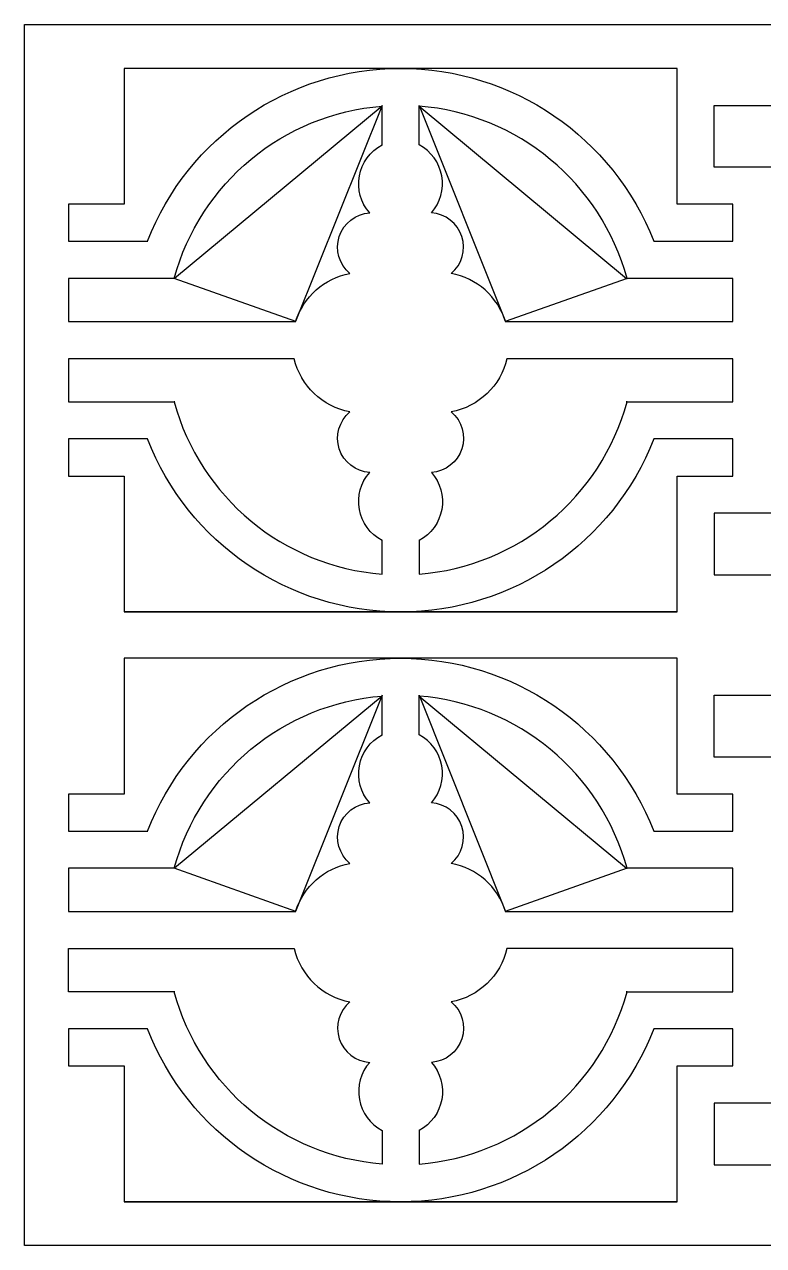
# Model space of a CAD drawing. Header units: centimetres. Extents: x -10.56 to -1.5, y 0.84 to 8.32.
# Drawn here: x -10.56 to -6.03, y 0.84 to 8.32 of the extents above; entities that cross this region are included whole.
import ezdxf

# ---------------------------------------------------------------- set-up
doc = ezdxf.new("R2010")
doc.units = ezdxf.units.CM
doc.header["$MEASUREMENT"] = 0
doc.layers.add('layer 1', color=7, linetype='Continuous')

msp = doc.modelspace()

# ---------------------------------------------------------------- linework, layer by layer
at = {"layer": 'layer 1', "color": 250}
for points, knots in [([(-10.55525, 0.84025), (-10.55525, 0.84025), (-1.49953, 0.84025), (-1.49953, 0.84025), (-1.49953, 0.84025), (-1.49953, 0.84025), (-1.49953, 8.31953), (-1.49953, 8.31953), (-1.49953, 8.31953), (-1.49953, 8.31953), (-10.55525, 8.31953), (-10.55525, 8.31953), (-10.55525, 8.31953), (-10.55525, 8.31953), (-10.55525, 0.84025), (-10.55525, 0.84025), (-10.55525, 0.84025), (-10.55525, 0.84025), (-10.55525, 0.84025), (-10.55525, 0.84025)], [0, 0, 0, 0, 0.1666667, 0.1666667, 0.1666667, 0.1666667, 0.3333333, 0.3333333, 0.3333333, 0.3333333, 0.5, 0.5, 0.5, 0.5, 0.6666667, 0.6666667, 0.6666667, 0.6666667, 1, 1, 1, 1]), ([(-9.79938, 6.99121), (-9.79938, 6.99121), (-10.2854, 6.99121), (-10.2854, 6.99121), (-10.2854, 6.99121), (-10.2854, 6.99121), (-10.2854, 7.21822), (-10.2854, 7.21822), (-10.2854, 7.21822), (-10.2854, 7.21822), (-9.94489, 7.21822), (-9.94489, 7.21822), (-9.94489, 7.21822), (-9.94489, 7.21822), (-9.94489, 8.05057), (-9.94489, 8.05057), (-9.94489, 8.05057), (-9.94489, 8.05057), (-6.55701, 8.05057), (-6.55701, 8.05057), (-6.55701, 8.05057), (-6.55701, 8.05057), (-6.55701, 7.21822), (-6.55701, 7.21822), (-6.55701, 7.21822), (-6.55701, 7.21822), (-6.2165, 7.21822), (-6.2165, 7.21822), (-6.2165, 7.21822), (-6.2165, 7.21822), (-6.2165, 6.99121), (-6.2165, 6.99121), (-6.2165, 6.99121), (-6.2165, 6.99121), (-6.70021, 6.99121), (-6.70021, 6.99121), (-6.70021, 6.99121), (-6.94958, 7.63003), (-7.56518, 8.05057), (-8.25096, 8.05057), (-8.25096, 8.05057), (-8.93673, 8.05057), (-9.55233, 7.63003), (-9.8017, 6.99121), (-9.8017, 6.99121), (-9.8017, 6.99121), (-9.79938, 6.99121), (-9.79938, 6.99121)], [0, 0, 0, 0, 0.0769231, 0.0769231, 0.0769231, 0.0769231, 0.1538462, 0.1538462, 0.1538462, 0.1538462, 0.2307692, 0.2307692, 0.2307692, 0.2307692, 0.3076923, 0.3076923, 0.3076923, 0.3076923, 0.3846154, 0.3846154, 0.3846154, 0.3846154, 0.4615385, 0.4615385, 0.4615385, 0.4615385, 0.5384615, 0.5384615, 0.5384615, 0.5384615, 0.6153846, 0.6153846, 0.6153846, 0.6153846, 0.6923077, 0.6923077, 0.6923077, 0.6923077, 0.7692308, 0.7692308, 0.7692308, 0.7692308, 0.8461538, 0.8461538, 0.8461538, 0.8461538, 1, 1, 1, 1]), ([(-8.36446, 7.81908), (-8.96895, 7.7712), (-9.47841, 7.34921), (-9.63798, 6.76421), (-9.63798, 6.76421), (-9.63798, 6.76421), (-9.63539, 6.76421), (-9.63539, 6.76421), (-9.63539, 6.76421), (-9.63539, 6.76421), (-8.36446, 7.81908), (-8.36446, 7.81908)], [0, 0, 0, 0, 0.25, 0.25, 0.25, 0.25, 0.5, 0.5, 0.5, 0.5, 1, 1, 1, 1]), ([(-8.36446, 7.82357), (-8.36446, 7.82357), (-8.36446, 7.58134), (-8.36446, 7.58134), (-8.36446, 7.58134), (-8.43754, 7.54284), (-8.48886, 7.47287), (-8.50363, 7.39161), (-8.50363, 7.39161), (-8.51841, 7.31034), (-8.49498, 7.22678), (-8.44013, 7.16503), (-8.44013, 7.16503), (-8.5259, 7.15953), (-8.59967, 7.10233), (-8.62634, 7.02061), (-8.62634, 7.02061), (-8.65301, 6.93891), (-8.62721, 6.8492), (-8.56119, 6.79415), (-8.56119, 6.79415), (-8.71812, 6.76505), (-8.84612, 6.65163), (-8.89392, 6.49937), (-8.89392, 6.49937), (-8.89392, 6.49937), (-8.36446, 7.82357), (-8.36446, 7.82357)], [0, 0, 0, 0, 0.125, 0.125, 0.125, 0.125, 0.25, 0.25, 0.25, 0.25, 0.375, 0.375, 0.375, 0.375, 0.5, 0.5, 0.5, 0.5, 0.625, 0.625, 0.625, 0.625, 0.75, 0.75, 0.75, 0.75, 1, 1, 1, 1]), ([(-8.13745, 7.82357), (-8.13745, 7.82357), (-8.13745, 7.58134), (-8.13745, 7.58134), (-8.13745, 7.58134), (-8.06436, 7.54284), (-8.01304, 7.47287), (-7.99827, 7.39161), (-7.99827, 7.39161), (-7.9835, 7.31034), (-8.00692, 7.22678), (-8.06178, 7.16503), (-8.06178, 7.16503), (-7.97601, 7.15953), (-7.90225, 7.10233), (-7.87557, 7.02061), (-7.87557, 7.02061), (-7.84889, 6.93891), (-7.87471, 6.8492), (-7.94071, 6.79415), (-7.94071, 6.79415), (-7.78379, 6.76505), (-7.65578, 6.65163), (-7.60799, 6.49937), (-7.60799, 6.49937), (-7.60799, 6.49937), (-8.13745, 7.82357), (-8.13745, 7.82357)], [0, 0, 0, 0, 0.125, 0.125, 0.125, 0.125, 0.25, 0.25, 0.25, 0.25, 0.375, 0.375, 0.375, 0.375, 0.5, 0.5, 0.5, 0.5, 0.625, 0.625, 0.625, 0.625, 0.75, 0.75, 0.75, 0.75, 1, 1, 1, 1]), ([(-8.13745, 7.81908), (-7.53296, 7.7712), (-7.0235, 7.34921), (-6.86393, 6.76421), (-6.86393, 6.76421), (-6.86393, 6.76421), (-6.86652, 6.76421), (-6.86652, 6.76421), (-6.86652, 6.76421), (-6.86652, 6.76421), (-8.13745, 7.81908), (-8.13745, 7.81908)], [0, 0, 0, 0, 0.25, 0.25, 0.25, 0.25, 0.5, 0.5, 0.5, 0.5, 1, 1, 1, 1]), ([(-6.33, 7.44522), (-6.33, 7.44522), (-5.72465, 7.44522), (-5.72465, 7.44522), (-5.72465, 7.44522), (-5.72465, 7.44522), (-5.72465, 7.82357), (-5.72465, 7.82357), (-5.72465, 7.82357), (-5.72465, 7.82357), (-6.33, 7.82357), (-6.33, 7.82357), (-6.33, 7.82357), (-6.33, 7.82357), (-6.33, 7.44522), (-6.33, 7.44522), (-6.33, 7.44522), (-6.33, 7.44522), (-6.33, 7.44522), (-6.33, 7.44522)], [0, 0, 0, 0, 0.1666667, 0.1666667, 0.1666667, 0.1666667, 0.3333333, 0.3333333, 0.3333333, 0.3333333, 0.5, 0.5, 0.5, 0.5, 0.6666667, 0.6666667, 0.6666667, 0.6666667, 1, 1, 1, 1]), ([(-8.89246, 6.49937), (-8.89246, 6.49937), (-10.2854, 6.49937), (-10.2854, 6.49937), (-10.2854, 6.49937), (-10.2854, 6.49937), (-10.2854, 6.76421), (-10.2854, 6.76421), (-10.2854, 6.76421), (-10.2854, 6.76421), (-9.63798, 6.76421), (-9.63798, 6.76421), (-9.63798, 6.76421), (-9.63798, 6.76421), (-8.89246, 6.49937), (-8.89246, 6.49937)], [0, 0, 0, 0, 0.2, 0.2, 0.2, 0.2, 0.4, 0.4, 0.4, 0.4, 0.6, 0.6, 0.6, 0.6, 1, 1, 1, 1]), ([(-6.86393, 6.76421), (-6.86393, 6.76421), (-6.2165, 6.76421), (-6.2165, 6.76421), (-6.2165, 6.76421), (-6.2165, 6.76421), (-6.2165, 6.49937), (-6.2165, 6.49937), (-6.2165, 6.49937), (-6.2165, 6.49937), (-7.60944, 6.49937), (-7.60944, 6.49937), (-7.60944, 6.49937), (-7.60944, 6.49937), (-6.86393, 6.76421), (-6.86393, 6.76421)], [0, 0, 0, 0, 0.2, 0.2, 0.2, 0.2, 0.4, 0.4, 0.4, 0.4, 0.6, 0.6, 0.6, 0.6, 1, 1, 1, 1]), ([(-9.63353, 6.00752), (-9.63353, 6.00752), (-9.63798, 6.00752), (-9.63798, 6.00752), (-9.63798, 6.00752), (-9.63798, 6.00752), (-10.2854, 6.00752), (-10.2854, 6.00752), (-10.2854, 6.00752), (-10.2854, 6.00752), (-10.2854, 6.27236), (-10.2854, 6.27236), (-10.2854, 6.27236), (-10.2854, 6.27236), (-8.90244, 6.27236), (-8.90244, 6.27236), (-8.90244, 6.27236), (-8.86353, 6.10557), (-8.72959, 5.97761), (-8.56119, 5.94639), (-8.56119, 5.94639), (-8.62721, 5.89134), (-8.65301, 5.80163), (-8.62634, 5.71992), (-8.62634, 5.71992), (-8.59967, 5.63821), (-8.5259, 5.581), (-8.44013, 5.5755), (-8.44013, 5.5755), (-8.49498, 5.51374), (-8.5184, 5.43019), (-8.50363, 5.34892), (-8.50363, 5.34892), (-8.48886, 5.26765), (-8.43754, 5.19769), (-8.36446, 5.15918), (-8.36446, 5.15918), (-8.36446, 5.15918), (-8.36446, 4.95264), (-8.36446, 4.95264), (-8.36446, 4.95264), (-8.96895, 5.00051), (-9.47841, 5.42251), (-9.63798, 6.00752), (-9.63798, 6.00752), (-9.63798, 6.00752), (-9.63353, 6.00752), (-9.63353, 6.00752)], [0, 0, 0, 0, 0.0769231, 0.0769231, 0.0769231, 0.0769231, 0.1538462, 0.1538462, 0.1538462, 0.1538462, 0.2307692, 0.2307692, 0.2307692, 0.2307692, 0.3076923, 0.3076923, 0.3076923, 0.3076923, 0.3846154, 0.3846154, 0.3846154, 0.3846154, 0.4615385, 0.4615385, 0.4615385, 0.4615385, 0.5384615, 0.5384615, 0.5384615, 0.5384615, 0.6153846, 0.6153846, 0.6153846, 0.6153846, 0.6923077, 0.6923077, 0.6923077, 0.6923077, 0.7692308, 0.7692308, 0.7692308, 0.7692308, 0.8461538, 0.8461538, 0.8461538, 0.8461538, 1, 1, 1, 1]), ([(-6.86393, 6.00752), (-7.0235, 5.42251), (-7.53296, 5.00051), (-8.13745, 4.95264), (-8.13745, 4.95264), (-8.13745, 4.95264), (-8.13745, 5.15918), (-8.13745, 5.15918), (-8.13745, 5.15918), (-8.06437, 5.19769), (-8.01305, 5.26765), (-7.99827, 5.34892), (-7.99827, 5.34892), (-7.9835, 5.43019), (-8.00692, 5.51374), (-8.06178, 5.5755), (-8.06178, 5.5755), (-7.976, 5.581), (-7.90225, 5.63821), (-7.87557, 5.71992), (-7.87557, 5.71992), (-7.8489, 5.80163), (-7.87471, 5.89134), (-7.94071, 5.94639), (-7.94071, 5.94639), (-7.77232, 5.97761), (-7.63838, 6.10557), (-7.59948, 6.27236), (-7.59948, 6.27236), (-7.59948, 6.27236), (-6.2165, 6.27236), (-6.2165, 6.27236), (-6.2165, 6.27236), (-6.2165, 6.27236), (-6.2165, 6.00752), (-6.2165, 6.00752), (-6.2165, 6.00752), (-6.2165, 6.00752), (-6.86393, 6.00752), (-6.86393, 6.00752), (-6.86393, 6.00752), (-6.86393, 6.00752), (-6.86837, 6.00752), (-6.86837, 6.00752), (-6.86837, 6.00752), (-6.86837, 6.00752), (-6.86393, 6.00752), (-6.86393, 6.00752)], [0, 0, 0, 0, 0.0769231, 0.0769231, 0.0769231, 0.0769231, 0.1538462, 0.1538462, 0.1538462, 0.1538462, 0.2307692, 0.2307692, 0.2307692, 0.2307692, 0.3076923, 0.3076923, 0.3076923, 0.3076923, 0.3846154, 0.3846154, 0.3846154, 0.3846154, 0.4615385, 0.4615385, 0.4615385, 0.4615385, 0.5384615, 0.5384615, 0.5384615, 0.5384615, 0.6153846, 0.6153846, 0.6153846, 0.6153846, 0.6923077, 0.6923077, 0.6923077, 0.6923077, 0.7692308, 0.7692308, 0.7692308, 0.7692308, 0.8461538, 0.8461538, 0.8461538, 0.8461538, 1, 1, 1, 1]), ([(-9.94489, 4.72115), (-9.94489, 4.72115), (-9.94489, 5.55351), (-9.94489, 5.55351), (-9.94489, 5.55351), (-9.94489, 5.55351), (-10.2854, 5.55351), (-10.2854, 5.55351), (-10.2854, 5.55351), (-10.2854, 5.55351), (-10.2854, 5.78051), (-10.2854, 5.78051), (-10.2854, 5.78051), (-10.2854, 5.78051), (-9.8017, 5.78051), (-9.8017, 5.78051), (-9.8017, 5.78051), (-9.55233, 5.14168), (-8.93673, 4.72115), (-8.25096, 4.72115), (-8.25096, 4.72115), (-7.56518, 4.72115), (-6.94958, 5.14168), (-6.70021, 5.78051), (-6.70021, 5.78051), (-6.70021, 5.78051), (-6.2165, 5.78051), (-6.2165, 5.78051), (-6.2165, 5.78051), (-6.2165, 5.78051), (-6.2165, 5.55351), (-6.2165, 5.55351), (-6.2165, 5.55351), (-6.2165, 5.55351), (-6.55701, 5.55351), (-6.55701, 5.55351), (-6.55701, 5.55351), (-6.55701, 5.55351), (-6.55701, 4.72115), (-6.55701, 4.72115), (-6.55701, 4.72115), (-6.55701, 4.72115), (-9.94489, 4.72115), (-9.94489, 4.72115)], [0, 0, 0, 0, 0.0833333, 0.0833333, 0.0833333, 0.0833333, 0.1666667, 0.1666667, 0.1666667, 0.1666667, 0.25, 0.25, 0.25, 0.25, 0.3333333, 0.3333333, 0.3333333, 0.3333333, 0.4166667, 0.4166667, 0.4166667, 0.4166667, 0.5, 0.5, 0.5, 0.5, 0.5833333, 0.5833333, 0.5833333, 0.5833333, 0.6666667, 0.6666667, 0.6666667, 0.6666667, 0.75, 0.75, 0.75, 0.75, 0.8333333, 0.8333333, 0.8333333, 0.8333333, 1, 1, 1, 1]), ([(-6.33, 5.3265), (-6.33, 5.3265), (-5.72465, 5.3265), (-5.72465, 5.3265), (-5.72465, 5.3265), (-5.72465, 5.3265), (-5.72465, 4.94816), (-5.72465, 4.94816), (-5.72465, 4.94816), (-5.72465, 4.94816), (-6.33, 4.94816), (-6.33, 4.94816), (-6.33, 4.94816), (-6.33, 4.94816), (-6.33, 5.3265), (-6.33, 5.3265), (-6.33, 5.3265), (-6.33, 5.3265), (-6.33, 5.3265), (-6.33, 5.3265)], [0, 0, 0, 0, 0.1666667, 0.1666667, 0.1666667, 0.1666667, 0.3333333, 0.3333333, 0.3333333, 0.3333333, 0.5, 0.5, 0.5, 0.5, 0.6666667, 0.6666667, 0.6666667, 0.6666667, 1, 1, 1, 1]), ([(-9.94489, 4.72115), (-9.94489, 4.72115), (-6.55701, 4.72115), (-6.55701, 4.72115), (-6.55701, 4.72115), (-6.55701, 4.72115), (-9.94489, 4.72115), (-9.94489, 4.72115), (-9.94489, 4.72115), (-9.94489, 4.72115), (-9.94489, 4.72115), (-9.94489, 4.72115)], [0, 0, 0, 0, 0.25, 0.25, 0.25, 0.25, 0.5, 0.5, 0.5, 0.5, 1, 1, 1, 1]), ([(-9.79938, 3.37804), (-9.79938, 3.37804), (-10.2854, 3.37804), (-10.2854, 3.37804), (-10.2854, 3.37804), (-10.2854, 3.37804), (-10.2854, 3.60505), (-10.2854, 3.60505), (-10.2854, 3.60505), (-10.2854, 3.60505), (-9.94489, 3.60505), (-9.94489, 3.60505), (-9.94489, 3.60505), (-9.94489, 3.60505), (-9.94489, 4.43739), (-9.94489, 4.43739), (-9.94489, 4.43739), (-9.94489, 4.43739), (-6.55701, 4.43739), (-6.55701, 4.43739), (-6.55701, 4.43739), (-6.55701, 4.43739), (-6.55701, 3.60505), (-6.55701, 3.60505), (-6.55701, 3.60505), (-6.55701, 3.60505), (-6.2165, 3.60505), (-6.2165, 3.60505), (-6.2165, 3.60505), (-6.2165, 3.60505), (-6.2165, 3.37804), (-6.2165, 3.37804), (-6.2165, 3.37804), (-6.2165, 3.37804), (-6.70021, 3.37804), (-6.70021, 3.37804), (-6.70021, 3.37804), (-6.94958, 4.01685), (-7.56518, 4.43739), (-8.25096, 4.43739), (-8.25096, 4.43739), (-8.93673, 4.43739), (-9.55233, 4.01685), (-9.8017, 3.37804), (-9.8017, 3.37804), (-9.8017, 3.37804), (-9.79938, 3.37804), (-9.79938, 3.37804)], [0, 0, 0, 0, 0.0769231, 0.0769231, 0.0769231, 0.0769231, 0.1538462, 0.1538462, 0.1538462, 0.1538462, 0.2307692, 0.2307692, 0.2307692, 0.2307692, 0.3076923, 0.3076923, 0.3076923, 0.3076923, 0.3846154, 0.3846154, 0.3846154, 0.3846154, 0.4615385, 0.4615385, 0.4615385, 0.4615385, 0.5384615, 0.5384615, 0.5384615, 0.5384615, 0.6153846, 0.6153846, 0.6153846, 0.6153846, 0.6923077, 0.6923077, 0.6923077, 0.6923077, 0.7692308, 0.7692308, 0.7692308, 0.7692308, 0.8461538, 0.8461538, 0.8461538, 0.8461538, 1, 1, 1, 1]), ([(-8.36446, 4.2059), (-8.96895, 4.15802), (-9.47841, 3.73604), (-9.63798, 3.15103), (-9.63798, 3.15103), (-9.63798, 3.15103), (-9.63539, 3.15103), (-9.63539, 3.15103), (-9.63539, 3.15103), (-9.63539, 3.15103), (-8.36446, 4.2059), (-8.36446, 4.2059)], [0, 0, 0, 0, 0.25, 0.25, 0.25, 0.25, 0.5, 0.5, 0.5, 0.5, 1, 1, 1, 1]), ([(-8.36446, 4.21039), (-8.36446, 4.21039), (-8.36446, 3.96816), (-8.36446, 3.96816), (-8.36446, 3.96816), (-8.43754, 3.92966), (-8.48886, 3.8597), (-8.50363, 3.77844), (-8.50363, 3.77844), (-8.51841, 3.69716), (-8.49498, 3.61361), (-8.44013, 3.55186), (-8.44013, 3.55186), (-8.5259, 3.54636), (-8.59967, 3.48916), (-8.62634, 3.40744), (-8.62634, 3.40744), (-8.65301, 3.32574), (-8.62721, 3.23603), (-8.56119, 3.18098), (-8.56119, 3.18098), (-8.71812, 3.15188), (-8.84612, 3.03846), (-8.89392, 2.88619), (-8.89392, 2.88619), (-8.89392, 2.88619), (-8.36446, 4.21039), (-8.36446, 4.21039)], [0, 0, 0, 0, 0.125, 0.125, 0.125, 0.125, 0.25, 0.25, 0.25, 0.25, 0.375, 0.375, 0.375, 0.375, 0.5, 0.5, 0.5, 0.5, 0.625, 0.625, 0.625, 0.625, 0.75, 0.75, 0.75, 0.75, 1, 1, 1, 1]), ([(-8.13745, 4.21039), (-8.13745, 4.21039), (-8.13745, 3.96816), (-8.13745, 3.96816), (-8.13745, 3.96816), (-8.06436, 3.92966), (-8.01304, 3.8597), (-7.99827, 3.77844), (-7.99827, 3.77844), (-7.9835, 3.69716), (-8.00692, 3.61361), (-8.06178, 3.55186), (-8.06178, 3.55186), (-7.97601, 3.54636), (-7.90225, 3.48916), (-7.87557, 3.40744), (-7.87557, 3.40744), (-7.84889, 3.32574), (-7.87471, 3.23603), (-7.94071, 3.18098), (-7.94071, 3.18098), (-7.78379, 3.15188), (-7.65578, 3.03846), (-7.60799, 2.88619), (-7.60799, 2.88619), (-7.60799, 2.88619), (-8.13745, 4.21039), (-8.13745, 4.21039)], [0, 0, 0, 0, 0.125, 0.125, 0.125, 0.125, 0.25, 0.25, 0.25, 0.25, 0.375, 0.375, 0.375, 0.375, 0.5, 0.5, 0.5, 0.5, 0.625, 0.625, 0.625, 0.625, 0.75, 0.75, 0.75, 0.75, 1, 1, 1, 1]), ([(-8.13745, 4.2059), (-7.53296, 4.15802), (-7.0235, 3.73604), (-6.86393, 3.15103), (-6.86393, 3.15103), (-6.86393, 3.15103), (-6.86652, 3.15103), (-6.86652, 3.15103), (-6.86652, 3.15103), (-6.86652, 3.15103), (-8.13745, 4.2059), (-8.13745, 4.2059)], [0, 0, 0, 0, 0.25, 0.25, 0.25, 0.25, 0.5, 0.5, 0.5, 0.5, 1, 1, 1, 1]), ([(-6.33, 3.83205), (-6.33, 3.83205), (-5.72465, 3.83205), (-5.72465, 3.83205), (-5.72465, 3.83205), (-5.72465, 3.83205), (-5.72465, 4.21039), (-5.72465, 4.21039), (-5.72465, 4.21039), (-5.72465, 4.21039), (-6.33, 4.21039), (-6.33, 4.21039), (-6.33, 4.21039), (-6.33, 4.21039), (-6.33, 3.83205), (-6.33, 3.83205), (-6.33, 3.83205), (-6.33, 3.83205), (-6.33, 3.83205), (-6.33, 3.83205)], [0, 0, 0, 0, 0.1666667, 0.1666667, 0.1666667, 0.1666667, 0.3333333, 0.3333333, 0.3333333, 0.3333333, 0.5, 0.5, 0.5, 0.5, 0.6666667, 0.6666667, 0.6666667, 0.6666667, 1, 1, 1, 1]), ([(-8.89246, 2.88619), (-8.89246, 2.88619), (-10.2854, 2.88619), (-10.2854, 2.88619), (-10.2854, 2.88619), (-10.2854, 2.88619), (-10.2854, 3.15103), (-10.2854, 3.15103), (-10.2854, 3.15103), (-10.2854, 3.15103), (-9.63798, 3.15103), (-9.63798, 3.15103), (-9.63798, 3.15103), (-9.63798, 3.15103), (-8.89246, 2.88619), (-8.89246, 2.88619)], [0, 0, 0, 0, 0.2, 0.2, 0.2, 0.2, 0.4, 0.4, 0.4, 0.4, 0.6, 0.6, 0.6, 0.6, 1, 1, 1, 1]), ([(-6.86393, 3.15103), (-6.86393, 3.15103), (-6.2165, 3.15103), (-6.2165, 3.15103), (-6.2165, 3.15103), (-6.2165, 3.15103), (-6.2165, 2.88619), (-6.2165, 2.88619), (-6.2165, 2.88619), (-6.2165, 2.88619), (-7.60944, 2.88619), (-7.60944, 2.88619), (-7.60944, 2.88619), (-7.60944, 2.88619), (-6.86393, 3.15103), (-6.86393, 3.15103)], [0, 0, 0, 0, 0.2, 0.2, 0.2, 0.2, 0.4, 0.4, 0.4, 0.4, 0.6, 0.6, 0.6, 0.6, 1, 1, 1, 1]), ([(-9.63798, 2.39435), (-9.47841, 1.80934), (-8.96895, 1.38734), (-8.36446, 1.33947), (-8.36446, 1.33947), (-8.36446, 1.33947), (-8.36446, 1.54601), (-8.36446, 1.54601), (-8.36446, 1.54601), (-8.43754, 1.58452), (-8.48886, 1.65448), (-8.50363, 1.73575), (-8.50363, 1.73575), (-8.5184, 1.81702), (-8.49498, 1.90057), (-8.44013, 1.96233), (-8.44013, 1.96233), (-8.5259, 1.96783), (-8.59967, 2.02504), (-8.62634, 2.10674), (-8.62634, 2.10674), (-8.65301, 2.18846), (-8.62721, 2.27817), (-8.56119, 2.33322), (-8.56119, 2.33322), (-8.72959, 2.36444), (-8.86353, 2.4924), (-8.90244, 2.65919), (-8.90244, 2.65919), (-8.90244, 2.65919), (-10.2854, 2.65919), (-10.2854, 2.65919), (-10.2854, 2.65919), (-10.2854, 2.65919), (-10.2854, 2.39435), (-10.2854, 2.39435), (-10.2854, 2.39435), (-10.2854, 2.39435), (-9.63798, 2.39435), (-9.63798, 2.39435), (-9.63798, 2.39435), (-9.63798, 2.39435), (-9.63353, 2.39435), (-9.63353, 2.39435), (-9.63353, 2.39435), (-9.63353, 2.39435), (-9.63798, 2.39435), (-9.63798, 2.39435)], [0, 0, 0, 0, 0.0769231, 0.0769231, 0.0769231, 0.0769231, 0.1538462, 0.1538462, 0.1538462, 0.1538462, 0.2307692, 0.2307692, 0.2307692, 0.2307692, 0.3076923, 0.3076923, 0.3076923, 0.3076923, 0.3846154, 0.3846154, 0.3846154, 0.3846154, 0.4615385, 0.4615385, 0.4615385, 0.4615385, 0.5384615, 0.5384615, 0.5384615, 0.5384615, 0.6153846, 0.6153846, 0.6153846, 0.6153846, 0.6923077, 0.6923077, 0.6923077, 0.6923077, 0.7692308, 0.7692308, 0.7692308, 0.7692308, 0.8461538, 0.8461538, 0.8461538, 0.8461538, 1, 1, 1, 1]), ([(-6.86393, 2.39435), (-7.0235, 1.80934), (-7.53296, 1.38734), (-8.13745, 1.33947), (-8.13745, 1.33947), (-8.13745, 1.33947), (-8.13745, 1.54601), (-8.13745, 1.54601), (-8.13745, 1.54601), (-8.06437, 1.58452), (-8.01305, 1.65448), (-7.99827, 1.73575), (-7.99827, 1.73575), (-7.9835, 1.81702), (-8.00692, 1.90057), (-8.06178, 1.96233), (-8.06178, 1.96233), (-7.976, 1.96783), (-7.90225, 2.02504), (-7.87557, 2.10674), (-7.87557, 2.10674), (-7.8489, 2.18846), (-7.87471, 2.27817), (-7.94071, 2.33322), (-7.94071, 2.33322), (-7.77232, 2.36444), (-7.63838, 2.4924), (-7.59948, 2.65919), (-7.59948, 2.65919), (-7.59948, 2.65919), (-6.2165, 2.65919), (-6.2165, 2.65919), (-6.2165, 2.65919), (-6.2165, 2.65919), (-6.2165, 2.39435), (-6.2165, 2.39435), (-6.2165, 2.39435), (-6.2165, 2.39435), (-6.86393, 2.39435), (-6.86393, 2.39435), (-6.86393, 2.39435), (-6.86393, 2.39435), (-6.86837, 2.39435), (-6.86837, 2.39435), (-6.86837, 2.39435), (-6.86837, 2.39435), (-6.86393, 2.39435), (-6.86393, 2.39435)], [0, 0, 0, 0, 0.0769231, 0.0769231, 0.0769231, 0.0769231, 0.1538462, 0.1538462, 0.1538462, 0.1538462, 0.2307692, 0.2307692, 0.2307692, 0.2307692, 0.3076923, 0.3076923, 0.3076923, 0.3076923, 0.3846154, 0.3846154, 0.3846154, 0.3846154, 0.4615385, 0.4615385, 0.4615385, 0.4615385, 0.5384615, 0.5384615, 0.5384615, 0.5384615, 0.6153846, 0.6153846, 0.6153846, 0.6153846, 0.6923077, 0.6923077, 0.6923077, 0.6923077, 0.7692308, 0.7692308, 0.7692308, 0.7692308, 0.8461538, 0.8461538, 0.8461538, 0.8461538, 1, 1, 1, 1]), ([(-9.94489, 1.10798), (-9.94489, 1.10798), (-9.94489, 1.94034), (-9.94489, 1.94034), (-9.94489, 1.94034), (-9.94489, 1.94034), (-10.2854, 1.94034), (-10.2854, 1.94034), (-10.2854, 1.94034), (-10.2854, 1.94034), (-10.2854, 2.16734), (-10.2854, 2.16734), (-10.2854, 2.16734), (-10.2854, 2.16734), (-9.8017, 2.16734), (-9.8017, 2.16734), (-9.8017, 2.16734), (-9.55233, 1.52851), (-8.93673, 1.10798), (-8.25096, 1.10798), (-8.25096, 1.10798), (-7.56518, 1.10798), (-6.94958, 1.52851), (-6.70021, 2.16734), (-6.70021, 2.16734), (-6.70021, 2.16734), (-6.2165, 2.16734), (-6.2165, 2.16734), (-6.2165, 2.16734), (-6.2165, 2.16734), (-6.2165, 1.94034), (-6.2165, 1.94034), (-6.2165, 1.94034), (-6.2165, 1.94034), (-6.55701, 1.94034), (-6.55701, 1.94034), (-6.55701, 1.94034), (-6.55701, 1.94034), (-6.55701, 1.10798), (-6.55701, 1.10798), (-6.55701, 1.10798), (-6.55701, 1.10798), (-9.94489, 1.10798), (-9.94489, 1.10798)], [0, 0, 0, 0, 0.0833333, 0.0833333, 0.0833333, 0.0833333, 0.1666667, 0.1666667, 0.1666667, 0.1666667, 0.25, 0.25, 0.25, 0.25, 0.3333333, 0.3333333, 0.3333333, 0.3333333, 0.4166667, 0.4166667, 0.4166667, 0.4166667, 0.5, 0.5, 0.5, 0.5, 0.5833333, 0.5833333, 0.5833333, 0.5833333, 0.6666667, 0.6666667, 0.6666667, 0.6666667, 0.75, 0.75, 0.75, 0.75, 0.8333333, 0.8333333, 0.8333333, 0.8333333, 1, 1, 1, 1]), ([(-6.33, 1.71333), (-6.33, 1.71333), (-5.72465, 1.71333), (-5.72465, 1.71333), (-5.72465, 1.71333), (-5.72465, 1.71333), (-5.72465, 1.33499), (-5.72465, 1.33499), (-5.72465, 1.33499), (-5.72465, 1.33499), (-6.33, 1.33499), (-6.33, 1.33499), (-6.33, 1.33499), (-6.33, 1.33499), (-6.33, 1.71333), (-6.33, 1.71333), (-6.33, 1.71333), (-6.33, 1.71333), (-6.33, 1.71333), (-6.33, 1.71333)], [0, 0, 0, 0, 0.1666667, 0.1666667, 0.1666667, 0.1666667, 0.3333333, 0.3333333, 0.3333333, 0.3333333, 0.5, 0.5, 0.5, 0.5, 0.6666667, 0.6666667, 0.6666667, 0.6666667, 1, 1, 1, 1]), ([(-9.94489, 1.10798), (-9.94489, 1.10798), (-6.55701, 1.10798), (-6.55701, 1.10798), (-6.55701, 1.10798), (-6.55701, 1.10798), (-9.94489, 1.10798), (-9.94489, 1.10798), (-9.94489, 1.10798), (-9.94489, 1.10798), (-9.94489, 1.10798), (-9.94489, 1.10798)], [0, 0, 0, 0, 0.25, 0.25, 0.25, 0.25, 0.5, 0.5, 0.5, 0.5, 1, 1, 1, 1])]:
    msp.add_open_spline(points, degree=3, knots=knots, dxfattribs=at)
at = {"layer": 'layer 1', "lineweight": 9}
for points, knots in [([(-10.55525, 0.84025), (-10.55525, 0.84025), (-1.49953, 0.84025), (-1.49953, 0.84025), (-1.49953, 0.84025), (-1.49953, 0.84025), (-1.49953, 8.31953), (-1.49953, 8.31953), (-1.49953, 8.31953), (-1.49953, 8.31953), (-10.55525, 8.31953), (-10.55525, 8.31953), (-10.55525, 8.31953), (-10.55525, 8.31953), (-10.55525, 0.84025), (-10.55525, 0.84025), (-10.55525, 0.84025), (-10.55525, 0.84025), (-10.55525, 0.84025), (-10.55525, 0.84025)], [0, 0, 0, 0, 0.1666667, 0.1666667, 0.1666667, 0.1666667, 0.3333333, 0.3333333, 0.3333333, 0.3333333, 0.5, 0.5, 0.5, 0.5, 0.6666667, 0.6666667, 0.6666667, 0.6666667, 1, 1, 1, 1]), ([(-9.79938, 6.99121), (-9.79938, 6.99121), (-10.2854, 6.99121), (-10.2854, 6.99121), (-10.2854, 6.99121), (-10.2854, 6.99121), (-10.2854, 7.21822), (-10.2854, 7.21822), (-10.2854, 7.21822), (-10.2854, 7.21822), (-9.94489, 7.21822), (-9.94489, 7.21822), (-9.94489, 7.21822), (-9.94489, 7.21822), (-9.94489, 8.05057), (-9.94489, 8.05057), (-9.94489, 8.05057), (-9.94489, 8.05057), (-6.55701, 8.05057), (-6.55701, 8.05057), (-6.55701, 8.05057), (-6.55701, 8.05057), (-6.55701, 7.21822), (-6.55701, 7.21822), (-6.55701, 7.21822), (-6.55701, 7.21822), (-6.2165, 7.21822), (-6.2165, 7.21822), (-6.2165, 7.21822), (-6.2165, 7.21822), (-6.2165, 6.99121), (-6.2165, 6.99121), (-6.2165, 6.99121), (-6.2165, 6.99121), (-6.70021, 6.99121), (-6.70021, 6.99121), (-6.70021, 6.99121), (-6.94958, 7.63003), (-7.56518, 8.05057), (-8.25096, 8.05057), (-8.25096, 8.05057), (-8.93673, 8.05057), (-9.55233, 7.63003), (-9.8017, 6.99121)], [0, 0, 0, 0, 0.0833333, 0.0833333, 0.0833333, 0.0833333, 0.1666667, 0.1666667, 0.1666667, 0.1666667, 0.25, 0.25, 0.25, 0.25, 0.3333333, 0.3333333, 0.3333333, 0.3333333, 0.4166667, 0.4166667, 0.4166667, 0.4166667, 0.5, 0.5, 0.5, 0.5, 0.5833333, 0.5833333, 0.5833333, 0.5833333, 0.6666667, 0.6666667, 0.6666667, 0.6666667, 0.75, 0.75, 0.75, 0.75, 0.8333333, 0.8333333, 0.8333333, 0.8333333, 1, 1, 1, 1]), ([(-8.36446, 7.81908), (-8.96895, 7.7712), (-9.47841, 7.34921), (-9.63798, 6.76421), (-9.63798, 6.76421), (-9.63798, 6.76421), (-9.63539, 6.76421), (-9.63539, 6.76421)], [0, 0, 0, 0, 0.3333333, 0.3333333, 0.3333333, 0.3333333, 1, 1, 1, 1]), ([(-8.36446, 7.82357), (-8.36446, 7.82357), (-8.36446, 7.58134), (-8.36446, 7.58134), (-8.36446, 7.58134), (-8.43754, 7.54284), (-8.48886, 7.47287), (-8.50363, 7.39161), (-8.50363, 7.39161), (-8.51841, 7.31034), (-8.49498, 7.22678), (-8.44013, 7.16503), (-8.44013, 7.16503), (-8.5259, 7.15953), (-8.59967, 7.10233), (-8.62634, 7.02061), (-8.62634, 7.02061), (-8.65301, 6.93891), (-8.62721, 6.8492), (-8.56119, 6.79415), (-8.56119, 6.79415), (-8.71812, 6.76505), (-8.84612, 6.65163), (-8.89392, 6.49937)], [0, 0, 0, 0, 0.1428571, 0.1428571, 0.1428571, 0.1428571, 0.2857143, 0.2857143, 0.2857143, 0.2857143, 0.4285714, 0.4285714, 0.4285714, 0.4285714, 0.5714286, 0.5714286, 0.5714286, 0.5714286, 0.7142857, 0.7142857, 0.7142857, 0.7142857, 1, 1, 1, 1]), ([(-8.13745, 7.82357), (-8.13745, 7.82357), (-8.13745, 7.58134), (-8.13745, 7.58134), (-8.13745, 7.58134), (-8.06436, 7.54284), (-8.01304, 7.47287), (-7.99827, 7.39161), (-7.99827, 7.39161), (-7.9835, 7.31034), (-8.00692, 7.22678), (-8.06178, 7.16503), (-8.06178, 7.16503), (-7.97601, 7.15953), (-7.90225, 7.10233), (-7.87557, 7.02061), (-7.87557, 7.02061), (-7.84889, 6.93891), (-7.87471, 6.8492), (-7.94071, 6.79415), (-7.94071, 6.79415), (-7.78379, 6.76505), (-7.65578, 6.65163), (-7.60799, 6.49937)], [0, 0, 0, 0, 0.1428571, 0.1428571, 0.1428571, 0.1428571, 0.2857143, 0.2857143, 0.2857143, 0.2857143, 0.4285714, 0.4285714, 0.4285714, 0.4285714, 0.5714286, 0.5714286, 0.5714286, 0.5714286, 0.7142857, 0.7142857, 0.7142857, 0.7142857, 1, 1, 1, 1]), ([(-8.13745, 7.81908), (-7.53296, 7.7712), (-7.0235, 7.34921), (-6.86393, 6.76421), (-6.86393, 6.76421), (-6.86393, 6.76421), (-6.86652, 6.76421), (-6.86652, 6.76421)], [0, 0, 0, 0, 0.3333333, 0.3333333, 0.3333333, 0.3333333, 1, 1, 1, 1]), ([(-6.33, 7.44522), (-6.33, 7.44522), (-5.72465, 7.44522), (-5.72465, 7.44522), (-5.72465, 7.44522), (-5.72465, 7.44522), (-5.72465, 7.82357), (-5.72465, 7.82357), (-5.72465, 7.82357), (-5.72465, 7.82357), (-6.33, 7.82357), (-6.33, 7.82357), (-6.33, 7.82357), (-6.33, 7.82357), (-6.33, 7.44522), (-6.33, 7.44522), (-6.33, 7.44522), (-6.33, 7.44522), (-6.33, 7.44522), (-6.33, 7.44522)], [0, 0, 0, 0, 0.1666667, 0.1666667, 0.1666667, 0.1666667, 0.3333333, 0.3333333, 0.3333333, 0.3333333, 0.5, 0.5, 0.5, 0.5, 0.6666667, 0.6666667, 0.6666667, 0.6666667, 1, 1, 1, 1]), ([(-8.89246, 6.49937), (-8.89246, 6.49937), (-10.2854, 6.49937), (-10.2854, 6.49937), (-10.2854, 6.49937), (-10.2854, 6.49937), (-10.2854, 6.76421), (-10.2854, 6.76421), (-10.2854, 6.76421), (-10.2854, 6.76421), (-9.63798, 6.76421), (-9.63798, 6.76421)], [0, 0, 0, 0, 0.25, 0.25, 0.25, 0.25, 0.5, 0.5, 0.5, 0.5, 1, 1, 1, 1]), ([(-6.86393, 6.76421), (-6.86393, 6.76421), (-6.2165, 6.76421), (-6.2165, 6.76421), (-6.2165, 6.76421), (-6.2165, 6.76421), (-6.2165, 6.49937), (-6.2165, 6.49937), (-6.2165, 6.49937), (-6.2165, 6.49937), (-7.60944, 6.49937), (-7.60944, 6.49937)], [0, 0, 0, 0, 0.25, 0.25, 0.25, 0.25, 0.5, 0.5, 0.5, 0.5, 1, 1, 1, 1]), ([(-9.63353, 6.00752), (-9.63353, 6.00752), (-9.63798, 6.00752), (-9.63798, 6.00752), (-9.63798, 6.00752), (-9.63798, 6.00752), (-10.2854, 6.00752), (-10.2854, 6.00752), (-10.2854, 6.00752), (-10.2854, 6.00752), (-10.2854, 6.27236), (-10.2854, 6.27236), (-10.2854, 6.27236), (-10.2854, 6.27236), (-8.90244, 6.27236), (-8.90244, 6.27236), (-8.90244, 6.27236), (-8.86353, 6.10557), (-8.72959, 5.97761), (-8.56119, 5.94639), (-8.56119, 5.94639), (-8.62721, 5.89134), (-8.65301, 5.80163), (-8.62634, 5.71992), (-8.62634, 5.71992), (-8.59967, 5.63821), (-8.5259, 5.581), (-8.44013, 5.5755), (-8.44013, 5.5755), (-8.49498, 5.51374), (-8.5184, 5.43019), (-8.50363, 5.34892), (-8.50363, 5.34892), (-8.48886, 5.26765), (-8.43754, 5.19769), (-8.36446, 5.15918), (-8.36446, 5.15918), (-8.36446, 5.15918), (-8.36446, 4.95264), (-8.36446, 4.95264), (-8.36446, 4.95264), (-8.96895, 5.00051), (-9.47841, 5.42251), (-9.63798, 6.00752)], [0, 0, 0, 0, 0.0833333, 0.0833333, 0.0833333, 0.0833333, 0.1666667, 0.1666667, 0.1666667, 0.1666667, 0.25, 0.25, 0.25, 0.25, 0.3333333, 0.3333333, 0.3333333, 0.3333333, 0.4166667, 0.4166667, 0.4166667, 0.4166667, 0.5, 0.5, 0.5, 0.5, 0.5833333, 0.5833333, 0.5833333, 0.5833333, 0.6666667, 0.6666667, 0.6666667, 0.6666667, 0.75, 0.75, 0.75, 0.75, 0.8333333, 0.8333333, 0.8333333, 0.8333333, 1, 1, 1, 1]), ([(-6.86393, 6.00752), (-7.0235, 5.42251), (-7.53296, 5.00051), (-8.13745, 4.95264), (-8.13745, 4.95264), (-8.13745, 4.95264), (-8.13745, 5.15918), (-8.13745, 5.15918), (-8.13745, 5.15918), (-8.06437, 5.19769), (-8.01305, 5.26765), (-7.99827, 5.34892), (-7.99827, 5.34892), (-7.9835, 5.43019), (-8.00692, 5.51374), (-8.06178, 5.5755), (-8.06178, 5.5755), (-7.976, 5.581), (-7.90225, 5.63821), (-7.87557, 5.71992), (-7.87557, 5.71992), (-7.8489, 5.80163), (-7.87471, 5.89134), (-7.94071, 5.94639), (-7.94071, 5.94639), (-7.77232, 5.97761), (-7.63838, 6.10557), (-7.59948, 6.27236), (-7.59948, 6.27236), (-7.59948, 6.27236), (-6.2165, 6.27236), (-6.2165, 6.27236), (-6.2165, 6.27236), (-6.2165, 6.27236), (-6.2165, 6.00752), (-6.2165, 6.00752), (-6.2165, 6.00752), (-6.2165, 6.00752), (-6.86393, 6.00752), (-6.86393, 6.00752), (-6.86393, 6.00752), (-6.86393, 6.00752), (-6.86837, 6.00752), (-6.86837, 6.00752)], [0, 0, 0, 0, 0.0833333, 0.0833333, 0.0833333, 0.0833333, 0.1666667, 0.1666667, 0.1666667, 0.1666667, 0.25, 0.25, 0.25, 0.25, 0.3333333, 0.3333333, 0.3333333, 0.3333333, 0.4166667, 0.4166667, 0.4166667, 0.4166667, 0.5, 0.5, 0.5, 0.5, 0.5833333, 0.5833333, 0.5833333, 0.5833333, 0.6666667, 0.6666667, 0.6666667, 0.6666667, 0.75, 0.75, 0.75, 0.75, 0.8333333, 0.8333333, 0.8333333, 0.8333333, 1, 1, 1, 1]), ([(-9.94489, 4.72115), (-9.94489, 4.72115), (-9.94489, 5.55351), (-9.94489, 5.55351), (-9.94489, 5.55351), (-9.94489, 5.55351), (-10.2854, 5.55351), (-10.2854, 5.55351), (-10.2854, 5.55351), (-10.2854, 5.55351), (-10.2854, 5.78051), (-10.2854, 5.78051), (-10.2854, 5.78051), (-10.2854, 5.78051), (-9.8017, 5.78051), (-9.8017, 5.78051), (-9.8017, 5.78051), (-9.55233, 5.14168), (-8.93673, 4.72115), (-8.25096, 4.72115), (-8.25096, 4.72115), (-7.56518, 4.72115), (-6.94958, 5.14168), (-6.70021, 5.78051), (-6.70021, 5.78051), (-6.70021, 5.78051), (-6.2165, 5.78051), (-6.2165, 5.78051), (-6.2165, 5.78051), (-6.2165, 5.78051), (-6.2165, 5.55351), (-6.2165, 5.55351), (-6.2165, 5.55351), (-6.2165, 5.55351), (-6.55701, 5.55351), (-6.55701, 5.55351), (-6.55701, 5.55351), (-6.55701, 5.55351), (-6.55701, 4.72115), (-6.55701, 4.72115)], [0, 0, 0, 0, 0.0909091, 0.0909091, 0.0909091, 0.0909091, 0.1818182, 0.1818182, 0.1818182, 0.1818182, 0.2727273, 0.2727273, 0.2727273, 0.2727273, 0.3636364, 0.3636364, 0.3636364, 0.3636364, 0.4545455, 0.4545455, 0.4545455, 0.4545455, 0.5454545, 0.5454545, 0.5454545, 0.5454545, 0.6363636, 0.6363636, 0.6363636, 0.6363636, 0.7272727, 0.7272727, 0.7272727, 0.7272727, 0.8181818, 0.8181818, 0.8181818, 0.8181818, 1, 1, 1, 1]), ([(-6.33, 5.3265), (-6.33, 5.3265), (-5.72465, 5.3265), (-5.72465, 5.3265), (-5.72465, 5.3265), (-5.72465, 5.3265), (-5.72465, 4.94816), (-5.72465, 4.94816), (-5.72465, 4.94816), (-5.72465, 4.94816), (-6.33, 4.94816), (-6.33, 4.94816), (-6.33, 4.94816), (-6.33, 4.94816), (-6.33, 5.3265), (-6.33, 5.3265), (-6.33, 5.3265), (-6.33, 5.3265), (-6.33, 5.3265), (-6.33, 5.3265)], [0, 0, 0, 0, 0.1666667, 0.1666667, 0.1666667, 0.1666667, 0.3333333, 0.3333333, 0.3333333, 0.3333333, 0.5, 0.5, 0.5, 0.5, 0.6666667, 0.6666667, 0.6666667, 0.6666667, 1, 1, 1, 1]), ([(-9.94489, 4.72115), (-9.94489, 4.72115), (-6.55701, 4.72115), (-6.55701, 4.72115), (-6.55701, 4.72115), (-6.55701, 4.72115), (-9.94489, 4.72115), (-9.94489, 4.72115), (-9.94489, 4.72115), (-9.94489, 4.72115), (-9.94489, 4.72115), (-9.94489, 4.72115)], [0, 0, 0, 0, 0.25, 0.25, 0.25, 0.25, 0.5, 0.5, 0.5, 0.5, 1, 1, 1, 1]), ([(-9.79938, 3.37804), (-9.79938, 3.37804), (-10.2854, 3.37804), (-10.2854, 3.37804), (-10.2854, 3.37804), (-10.2854, 3.37804), (-10.2854, 3.60505), (-10.2854, 3.60505), (-10.2854, 3.60505), (-10.2854, 3.60505), (-9.94489, 3.60505), (-9.94489, 3.60505), (-9.94489, 3.60505), (-9.94489, 3.60505), (-9.94489, 4.43739), (-9.94489, 4.43739), (-9.94489, 4.43739), (-9.94489, 4.43739), (-6.55701, 4.43739), (-6.55701, 4.43739), (-6.55701, 4.43739), (-6.55701, 4.43739), (-6.55701, 3.60505), (-6.55701, 3.60505), (-6.55701, 3.60505), (-6.55701, 3.60505), (-6.2165, 3.60505), (-6.2165, 3.60505), (-6.2165, 3.60505), (-6.2165, 3.60505), (-6.2165, 3.37804), (-6.2165, 3.37804), (-6.2165, 3.37804), (-6.2165, 3.37804), (-6.70021, 3.37804), (-6.70021, 3.37804), (-6.70021, 3.37804), (-6.94958, 4.01685), (-7.56518, 4.43739), (-8.25096, 4.43739), (-8.25096, 4.43739), (-8.93673, 4.43739), (-9.55233, 4.01685), (-9.8017, 3.37804)], [0, 0, 0, 0, 0.0833333, 0.0833333, 0.0833333, 0.0833333, 0.1666667, 0.1666667, 0.1666667, 0.1666667, 0.25, 0.25, 0.25, 0.25, 0.3333333, 0.3333333, 0.3333333, 0.3333333, 0.4166667, 0.4166667, 0.4166667, 0.4166667, 0.5, 0.5, 0.5, 0.5, 0.5833333, 0.5833333, 0.5833333, 0.5833333, 0.6666667, 0.6666667, 0.6666667, 0.6666667, 0.75, 0.75, 0.75, 0.75, 0.8333333, 0.8333333, 0.8333333, 0.8333333, 1, 1, 1, 1]), ([(-8.36446, 4.2059), (-8.96895, 4.15802), (-9.47841, 3.73604), (-9.63798, 3.15103), (-9.63798, 3.15103), (-9.63798, 3.15103), (-9.63539, 3.15103), (-9.63539, 3.15103)], [0, 0, 0, 0, 0.3333333, 0.3333333, 0.3333333, 0.3333333, 1, 1, 1, 1]), ([(-8.36446, 4.21039), (-8.36446, 4.21039), (-8.36446, 3.96816), (-8.36446, 3.96816), (-8.36446, 3.96816), (-8.43754, 3.92966), (-8.48886, 3.8597), (-8.50363, 3.77844), (-8.50363, 3.77844), (-8.51841, 3.69716), (-8.49498, 3.61361), (-8.44013, 3.55186), (-8.44013, 3.55186), (-8.5259, 3.54636), (-8.59967, 3.48916), (-8.62634, 3.40744), (-8.62634, 3.40744), (-8.65301, 3.32574), (-8.62721, 3.23603), (-8.56119, 3.18098), (-8.56119, 3.18098), (-8.71812, 3.15188), (-8.84612, 3.03846), (-8.89392, 2.88619)], [0, 0, 0, 0, 0.1428571, 0.1428571, 0.1428571, 0.1428571, 0.2857143, 0.2857143, 0.2857143, 0.2857143, 0.4285714, 0.4285714, 0.4285714, 0.4285714, 0.5714286, 0.5714286, 0.5714286, 0.5714286, 0.7142857, 0.7142857, 0.7142857, 0.7142857, 1, 1, 1, 1]), ([(-8.13745, 4.21039), (-8.13745, 4.21039), (-8.13745, 3.96816), (-8.13745, 3.96816), (-8.13745, 3.96816), (-8.06436, 3.92966), (-8.01304, 3.8597), (-7.99827, 3.77844), (-7.99827, 3.77844), (-7.9835, 3.69716), (-8.00692, 3.61361), (-8.06178, 3.55186), (-8.06178, 3.55186), (-7.97601, 3.54636), (-7.90225, 3.48916), (-7.87557, 3.40744), (-7.87557, 3.40744), (-7.84889, 3.32574), (-7.87471, 3.23603), (-7.94071, 3.18098), (-7.94071, 3.18098), (-7.78379, 3.15188), (-7.65578, 3.03846), (-7.60799, 2.88619)], [0, 0, 0, 0, 0.1428571, 0.1428571, 0.1428571, 0.1428571, 0.2857143, 0.2857143, 0.2857143, 0.2857143, 0.4285714, 0.4285714, 0.4285714, 0.4285714, 0.5714286, 0.5714286, 0.5714286, 0.5714286, 0.7142857, 0.7142857, 0.7142857, 0.7142857, 1, 1, 1, 1]), ([(-8.13745, 4.2059), (-7.53296, 4.15802), (-7.0235, 3.73604), (-6.86393, 3.15103), (-6.86393, 3.15103), (-6.86393, 3.15103), (-6.86652, 3.15103), (-6.86652, 3.15103)], [0, 0, 0, 0, 0.3333333, 0.3333333, 0.3333333, 0.3333333, 1, 1, 1, 1]), ([(-6.33, 3.83205), (-6.33, 3.83205), (-5.72465, 3.83205), (-5.72465, 3.83205), (-5.72465, 3.83205), (-5.72465, 3.83205), (-5.72465, 4.21039), (-5.72465, 4.21039), (-5.72465, 4.21039), (-5.72465, 4.21039), (-6.33, 4.21039), (-6.33, 4.21039), (-6.33, 4.21039), (-6.33, 4.21039), (-6.33, 3.83205), (-6.33, 3.83205), (-6.33, 3.83205), (-6.33, 3.83205), (-6.33, 3.83205), (-6.33, 3.83205)], [0, 0, 0, 0, 0.1666667, 0.1666667, 0.1666667, 0.1666667, 0.3333333, 0.3333333, 0.3333333, 0.3333333, 0.5, 0.5, 0.5, 0.5, 0.6666667, 0.6666667, 0.6666667, 0.6666667, 1, 1, 1, 1]), ([(-8.89246, 2.88619), (-8.89246, 2.88619), (-10.2854, 2.88619), (-10.2854, 2.88619), (-10.2854, 2.88619), (-10.2854, 2.88619), (-10.2854, 3.15103), (-10.2854, 3.15103), (-10.2854, 3.15103), (-10.2854, 3.15103), (-9.63798, 3.15103), (-9.63798, 3.15103)], [0, 0, 0, 0, 0.25, 0.25, 0.25, 0.25, 0.5, 0.5, 0.5, 0.5, 1, 1, 1, 1]), ([(-6.86393, 3.15103), (-6.86393, 3.15103), (-6.2165, 3.15103), (-6.2165, 3.15103), (-6.2165, 3.15103), (-6.2165, 3.15103), (-6.2165, 2.88619), (-6.2165, 2.88619), (-6.2165, 2.88619), (-6.2165, 2.88619), (-7.60944, 2.88619), (-7.60944, 2.88619)], [0, 0, 0, 0, 0.25, 0.25, 0.25, 0.25, 0.5, 0.5, 0.5, 0.5, 1, 1, 1, 1]), ([(-9.63798, 2.39435), (-9.47841, 1.80934), (-8.96895, 1.38734), (-8.36446, 1.33947), (-8.36446, 1.33947), (-8.36446, 1.33947), (-8.36446, 1.54601), (-8.36446, 1.54601), (-8.36446, 1.54601), (-8.43754, 1.58452), (-8.48886, 1.65448), (-8.50363, 1.73575), (-8.50363, 1.73575), (-8.5184, 1.81702), (-8.49498, 1.90057), (-8.44013, 1.96233), (-8.44013, 1.96233), (-8.5259, 1.96783), (-8.59967, 2.02504), (-8.62634, 2.10674), (-8.62634, 2.10674), (-8.65301, 2.18846), (-8.62721, 2.27817), (-8.56119, 2.33322), (-8.56119, 2.33322), (-8.72959, 2.36444), (-8.86353, 2.4924), (-8.90244, 2.65919), (-8.90244, 2.65919), (-8.90244, 2.65919), (-10.2854, 2.65919), (-10.2854, 2.65919), (-10.2854, 2.65919), (-10.2854, 2.65919), (-10.2854, 2.39435), (-10.2854, 2.39435), (-10.2854, 2.39435), (-10.2854, 2.39435), (-9.63798, 2.39435), (-9.63798, 2.39435), (-9.63798, 2.39435), (-9.63798, 2.39435), (-9.63353, 2.39435), (-9.63353, 2.39435)], [0, 0, 0, 0, 0.0833333, 0.0833333, 0.0833333, 0.0833333, 0.1666667, 0.1666667, 0.1666667, 0.1666667, 0.25, 0.25, 0.25, 0.25, 0.3333333, 0.3333333, 0.3333333, 0.3333333, 0.4166667, 0.4166667, 0.4166667, 0.4166667, 0.5, 0.5, 0.5, 0.5, 0.5833333, 0.5833333, 0.5833333, 0.5833333, 0.6666667, 0.6666667, 0.6666667, 0.6666667, 0.75, 0.75, 0.75, 0.75, 0.8333333, 0.8333333, 0.8333333, 0.8333333, 1, 1, 1, 1]), ([(-6.86393, 2.39435), (-7.0235, 1.80934), (-7.53296, 1.38734), (-8.13745, 1.33947), (-8.13745, 1.33947), (-8.13745, 1.33947), (-8.13745, 1.54601), (-8.13745, 1.54601), (-8.13745, 1.54601), (-8.06437, 1.58452), (-8.01305, 1.65448), (-7.99827, 1.73575), (-7.99827, 1.73575), (-7.9835, 1.81702), (-8.00692, 1.90057), (-8.06178, 1.96233), (-8.06178, 1.96233), (-7.976, 1.96783), (-7.90225, 2.02504), (-7.87557, 2.10674), (-7.87557, 2.10674), (-7.8489, 2.18846), (-7.87471, 2.27817), (-7.94071, 2.33322), (-7.94071, 2.33322), (-7.77232, 2.36444), (-7.63838, 2.4924), (-7.59948, 2.65919), (-7.59948, 2.65919), (-7.59948, 2.65919), (-6.2165, 2.65919), (-6.2165, 2.65919), (-6.2165, 2.65919), (-6.2165, 2.65919), (-6.2165, 2.39435), (-6.2165, 2.39435), (-6.2165, 2.39435), (-6.2165, 2.39435), (-6.86393, 2.39435), (-6.86393, 2.39435), (-6.86393, 2.39435), (-6.86393, 2.39435), (-6.86837, 2.39435), (-6.86837, 2.39435)], [0, 0, 0, 0, 0.0833333, 0.0833333, 0.0833333, 0.0833333, 0.1666667, 0.1666667, 0.1666667, 0.1666667, 0.25, 0.25, 0.25, 0.25, 0.3333333, 0.3333333, 0.3333333, 0.3333333, 0.4166667, 0.4166667, 0.4166667, 0.4166667, 0.5, 0.5, 0.5, 0.5, 0.5833333, 0.5833333, 0.5833333, 0.5833333, 0.6666667, 0.6666667, 0.6666667, 0.6666667, 0.75, 0.75, 0.75, 0.75, 0.8333333, 0.8333333, 0.8333333, 0.8333333, 1, 1, 1, 1]), ([(-9.94489, 1.10798), (-9.94489, 1.10798), (-9.94489, 1.94034), (-9.94489, 1.94034), (-9.94489, 1.94034), (-9.94489, 1.94034), (-10.2854, 1.94034), (-10.2854, 1.94034), (-10.2854, 1.94034), (-10.2854, 1.94034), (-10.2854, 2.16734), (-10.2854, 2.16734), (-10.2854, 2.16734), (-10.2854, 2.16734), (-9.8017, 2.16734), (-9.8017, 2.16734), (-9.8017, 2.16734), (-9.55233, 1.52851), (-8.93673, 1.10798), (-8.25096, 1.10798), (-8.25096, 1.10798), (-7.56518, 1.10798), (-6.94958, 1.52851), (-6.70021, 2.16734), (-6.70021, 2.16734), (-6.70021, 2.16734), (-6.2165, 2.16734), (-6.2165, 2.16734), (-6.2165, 2.16734), (-6.2165, 2.16734), (-6.2165, 1.94034), (-6.2165, 1.94034), (-6.2165, 1.94034), (-6.2165, 1.94034), (-6.55701, 1.94034), (-6.55701, 1.94034), (-6.55701, 1.94034), (-6.55701, 1.94034), (-6.55701, 1.10798), (-6.55701, 1.10798)], [0, 0, 0, 0, 0.0909091, 0.0909091, 0.0909091, 0.0909091, 0.1818182, 0.1818182, 0.1818182, 0.1818182, 0.2727273, 0.2727273, 0.2727273, 0.2727273, 0.3636364, 0.3636364, 0.3636364, 0.3636364, 0.4545455, 0.4545455, 0.4545455, 0.4545455, 0.5454545, 0.5454545, 0.5454545, 0.5454545, 0.6363636, 0.6363636, 0.6363636, 0.6363636, 0.7272727, 0.7272727, 0.7272727, 0.7272727, 0.8181818, 0.8181818, 0.8181818, 0.8181818, 1, 1, 1, 1]), ([(-6.33, 1.71333), (-6.33, 1.71333), (-5.72465, 1.71333), (-5.72465, 1.71333), (-5.72465, 1.71333), (-5.72465, 1.71333), (-5.72465, 1.33499), (-5.72465, 1.33499), (-5.72465, 1.33499), (-5.72465, 1.33499), (-6.33, 1.33499), (-6.33, 1.33499), (-6.33, 1.33499), (-6.33, 1.33499), (-6.33, 1.71333), (-6.33, 1.71333), (-6.33, 1.71333), (-6.33, 1.71333), (-6.33, 1.71333), (-6.33, 1.71333)], [0, 0, 0, 0, 0.1666667, 0.1666667, 0.1666667, 0.1666667, 0.3333333, 0.3333333, 0.3333333, 0.3333333, 0.5, 0.5, 0.5, 0.5, 0.6666667, 0.6666667, 0.6666667, 0.6666667, 1, 1, 1, 1]), ([(-9.94489, 1.10798), (-9.94489, 1.10798), (-6.55701, 1.10798), (-6.55701, 1.10798), (-6.55701, 1.10798), (-6.55701, 1.10798), (-9.94489, 1.10798), (-9.94489, 1.10798), (-9.94489, 1.10798), (-9.94489, 1.10798), (-9.94489, 1.10798), (-9.94489, 1.10798)], [0, 0, 0, 0, 0.25, 0.25, 0.25, 0.25, 0.5, 0.5, 0.5, 0.5, 1, 1, 1, 1])]:
    msp.add_open_spline(points, degree=3, knots=knots, dxfattribs=at)

doc.saveas('drawing.dxf')
